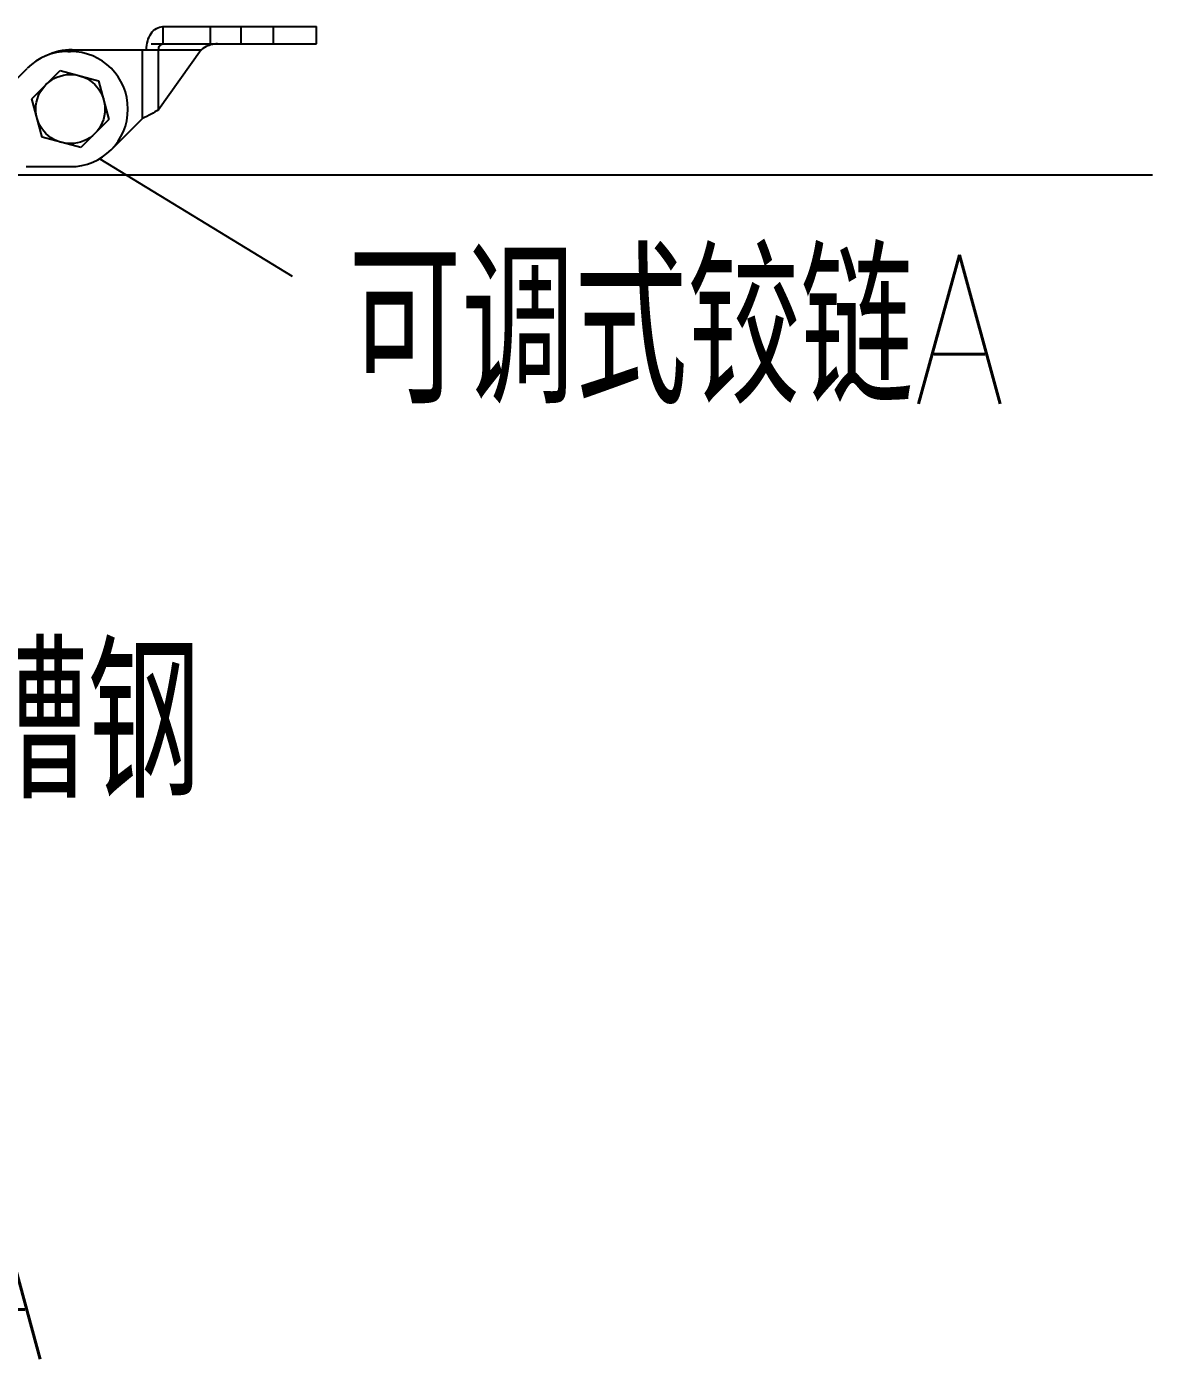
# Model space of a CAD drawing. Header units: inches. Extents: x -1293886 to -986005, y -15154 to 203628.
# Drawn here: x -1249803 to -1247911, y 85244 to 87484 of the extents above; entities that cross this region are included whole.
import ezdxf

# ---------------------------------------------------------------- set-up
doc = ezdxf.new("R2010")
doc.units = ezdxf.units.IN
doc.header["$LTSCALE"] = 100
doc.header["$MEASUREMENT"] = 0
doc.layers.add('W_DIM', color=4, linetype='Continuous')
doc.styles.get("Standard").update_dxf_attribs({"font": 'txt.shx', "bigfont": 'bzhz.shx'})
doc.dimstyles.get("Standard").update_dxf_attribs({"dimtxt": 0.18, "dimasz": 0.18, "dimexe": 0.18, "dimexo": 0.0625, "dimgap": 0.09, "dimtad": 0, "dimtih": 1, "dimtoh": 1, "dimdec": 4, "dimzin": 0, "dimdsep": 46, "dimtxsty": 'Standard', "dimcen": 0.09, "dimadec": 0, "dimazin": 0, "dimtfac": 1, "dimtdec": 4, "dimtofl": 0, "dimtmove": 0, "dimatfit": 3, "dimfxl": 0, "dimtolj": 1, "dimtzin": 0, "dimarcsym": 0})

# ---------------------------------------------------------------- blocks, each defined once
blk = doc.blocks.new('1111')
at = {"layer": 'W_DIM', "color": 7}
for p, q in [((-2289060.3, 1711984.6), (-2289060.3, 1711955.6)), ((-2289060.3, 1711984.6), (-2288801.7, 1711984.6)), ((-2288980.3, 1711984.6), (-2288980.3, 1711955.6)), ((-2288928.9, 1711984.6), (-2288928.9, 1711955.6)), ((-2288874.3, 1711955.6), (-2288874.3, 1711984.6)), ((-2288801.7, 1711955.6), (-2288801.7, 1711984.6)), ((-2289219.8, 1711942.9), (-2289215.6, 1711942.9)), ((-2289212.6, 1711945.9), (-2288995.9, 1711945.9)), ((-2289094.5, 1711830.2), (-2289094.5, 1711945.9)), ((-2289079.7, 1711955.6), (-2289060.3, 1711955.6)), ((-2288995.9, 1711945.9), (-2289067.2, 1711845)), ((-2289067.2, 1711845), (-2289067.2, 1711945.9)), ((-2289060.3, 1711955.6), (-2288801.7, 1711955.6)), ((-2289441.5, 1711761.3), (-2289288.3, 1711914.5)), ((-2289280.4, 1711863.4), (-2289232.9, 1711910.9)), ((-2289232.9, 1711910.9), (-2289168.1, 1711893.5)), ((-2289168.1, 1711893.5), (-2289150.8, 1711828.7)), ((-2289263, 1711798.6), (-2289280.4, 1711863.4)), ((-2289150.8, 1711828.7), (-2289198.2, 1711781.3)), ((-2289094.5, 1711830.2), (-2289147.1, 1711777.6)), ((-2289198.2, 1711781.3), (-2289263, 1711798.6)), ((-2289215.6, 1711749.2), (-2289289.9, 1711749.2)), ((-2292149.3, 1711735.6), (-2287396.4, 1711735.6))]:
    blk.add_line(p, q, dxfattribs=at)
blk.add_circle((-2289215.6, 1711846.1), 58.1, dxfattribs=at)
for centre, start, end in [((-2289219.8, 1711846.1), 90, 135), ((-2289212.6, 1711849.1), 90, 117.0003), ((-2289215.6, 1711846.1), 270, 90)]:
    blk.add_arc(centre, 96.8, start, end, dxfattribs=at)
for points, knots in [([(-2289087.7, 1711945.9), (-2289087.7, 1711950.9), (-2289086.4, 1711960.5), (-2289080.7, 1711973.2), (-2289071.7, 1711982.2), (-2289063.9, 1711984.6), (-2289060.3, 1711984.6)], [0, 0, 0, 0, 0.287969, 0.555344, 0.790533, 1, 1, 1, 1]), ([(-2289067.2, 1711945.9), (-2289067.2, 1711948.3), (-2289066.3, 1711952.7), (-2289062.2, 1711955.6), (-2289060.3, 1711955.6)], [0, 0, 0, 0, 0.55976, 1, 1, 1, 1]), ([(-2288979.8, 1711953.9), (-2288981.4, 1711953.4), (-2288987, 1711951.5), (-2288992.3, 1711948.5), (-2288995.9, 1711945.9)], [0, 0, 0, 0, 0.265236, 1, 1, 1, 1]), ([(-2289067.2, 1711845), (-2289071.2, 1711842.3), (-2289080.2, 1711837.2), (-2289089.6, 1711832.6), (-2289094.5, 1711830.2)], [0, 0, 0, 0, 0.468219, 1, 1, 1, 1])]:
    blk.add_open_spline(points, degree=3, knots=knots, dxfattribs=at)
blk.add_open_spline([(-2288968, 1711955.6), (-2288972, 1711955.6), (-2288976, 1711955), (-2288979.8, 1711953.9)], degree=3, dxfattribs=at)
at = {"layer": 'W_DIM', "color": 7, "width": 0.8}
for s, p in [('可调式铰链A', (-2288748.1, 1711350.9)), ('C型槽钢', (-2289746.8, 1710688.5)), ('可调式铰链A', (-2290362.1, 1709745.6))]:
    blk.add_text(s, height=250, dxfattribs=at).set_placement(p)
at = {"layer": 'W_DIM', "color": 7}
blk.add_leader([(-2289166.3, 1711762.7), (-2288842.6, 1711565.3)], dimstyle='Standard', override={"dimgap": 20, "dimtad": 0}, dxfattribs=at)

msp = doc.modelspace()

# ---------------------------------------------------------------- block references
at = {"layer": 'W_DIM'}
msp.add_blockref('1111', (1039485.7, -1624500.7), dxfattribs=at)

doc.saveas('drawing.dxf')
